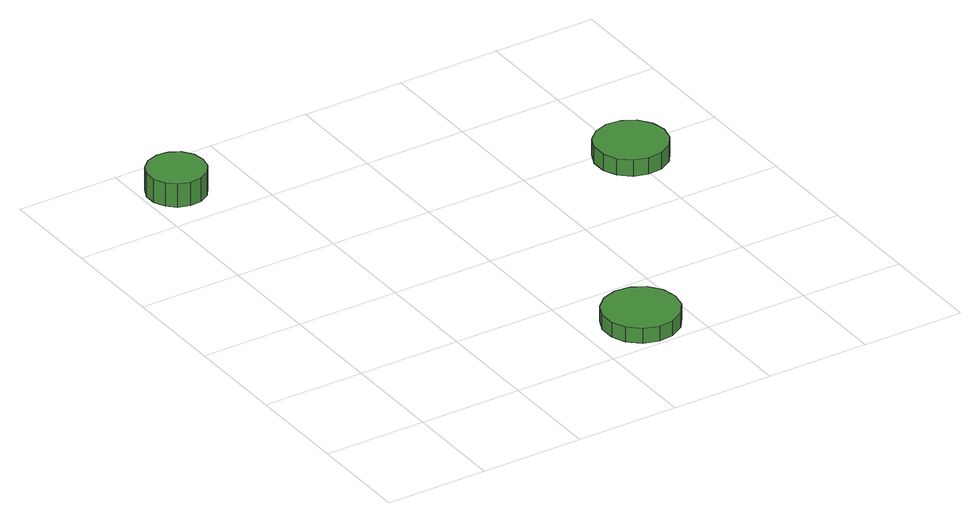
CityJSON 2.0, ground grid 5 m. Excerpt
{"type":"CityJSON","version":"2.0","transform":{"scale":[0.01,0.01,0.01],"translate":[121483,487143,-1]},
"CityObjects":{
"tree1":{"type":"SolitaryVegetationObject","attributes":{"function":"something"},"geometry":[{"type":"MultiSurface","lod":"1","boundaries":[[[0,1,2,3,4,5,6,7,8,9,10,11,12,13,14]],[[15,16,17,18,19,20,21,22,23,24,25,26,27,28,29]],[[0,29,28,1]],[[1,28,27,2]],[[2,27,26,3]],[[3,26,25,4]],[[4,25,24,5]],[[5,24,23,6]],[[6,23,22,7]],[[7,22,21,8]],[[8,21,20,9]],[[9,20,19,10]],[[10,19,18,11]],[[11,18,17,12]],[[12,17,16,13]],[[13,16,15,14]],[[14,15,29,0]]]}]},
"tree2":{"type":"SolitaryVegetationObject","attributes":{"function":"something"},"geometry":[{"type":"MultiSurface","lod":"1","boundaries":[[[30,31,32,33,34,35,36,37,38,39,40,41,42,43,44]],[[45,46,47,48,49,50,51,52,53,54,55,56,57,58,59]],[[30,59,58,31]],[[31,58,57,32]],[[32,57,56,33]],[[33,56,55,34]],[[34,55,54,35]],[[35,54,53,36]],[[36,53,52,37]],[[37,52,51,38]],[[38,51,50,39]],[[39,50,49,40]],[[40,49,48,41]],[[41,48,47,42]],[[42,47,46,43]],[[43,46,45,44]],[[44,45,59,30]]]}]},
"tree3":{"type":"SolitaryVegetationObject","attributes":{"function":"something"},"geometry":[{"type":"MultiSurface","lod":"1","boundaries":[[[60,61,62,63,64,65,66,67,68,69,70,71,72,73,74]],[[75,76,77,78,79,80,81,82,83,84,85,86,87,88,89]],[[60,89,88,61]],[[61,88,87,62]],[[62,87,86,63]],[[63,86,85,64]],[[64,85,84,65]],[[65,84,83,66]],[[66,83,82,67]],[[67,82,81,68]],[[68,81,80,69]],[[69,80,79,70]],[[70,79,78,71]],[[71,78,77,72]],[[72,77,76,73]],[[73,76,75,74]],[[74,75,89,60]]]}]}
},
"vertices":[
[305,2256,182],[293,2313,182],[259,2360,182],[209,2389,182],[151,2395,182],[95,2377,182],[52,2338,182],[28,2285,182],[28,2226,182],[52,2173,182],[95,2134,182],[151,2116,182],[209,2122,182],[259,2151,182],[293,2199,182],[293,2199,63],[259,2151,63],[209,2122,63],[151,2116,63],[95,2134,63],[52,2173,63],[28,2226,63],[28,2285,63],[52,2338,63],[95,2377,63],[151,2395,63],[209,2389,63],[259,2360,63],[293,2313,63],[305,2256,63],
[1457,201,137],[1442,275,137],[1397,336,137],[1331,374,137],[1256,382,137],[1184,359,137],[1128,308,137],[1097,239,137],[1097,163,137],[1128,94,137],[1184,43,137],[1256,19,137],[1331,27,137],[1397,65,137],[1442,127,137],[1442,127,62],[1397,65,62],[1331,27,62],[1256,19,62],[1184,43,62],[1128,94,62],[1097,163,62],[1097,239,62],[1128,308,62],[1184,359,62],[1256,382,62],[1331,374,62],[1397,336,62],[1442,275,62],[1457,201,62],
[2185,1420,145],[2170,1490,145],[2128,1549,145],[2066,1585,145],[1994,1592,145],[1925,1570,145],[1872,1522,145],[1842,1456,145],[1842,1384,145],[1872,1318,145],[1925,1269,145],[1994,1247,145],[2066,1255,145],[2128,1291,145],[2170,1349,145],[2170,1349,62],[2128,1291,62],[2066,1255,62],[1994,1247,62],[1925,1269,62],[1872,1318,62],[1842,1384,62],[1842,1456,62],[1872,1522,62],[1925,1570,62],[1994,1592,62],[2066,1585,62],[2128,1549,62],[2170,1490,62],[2185,1420,62]
]}
